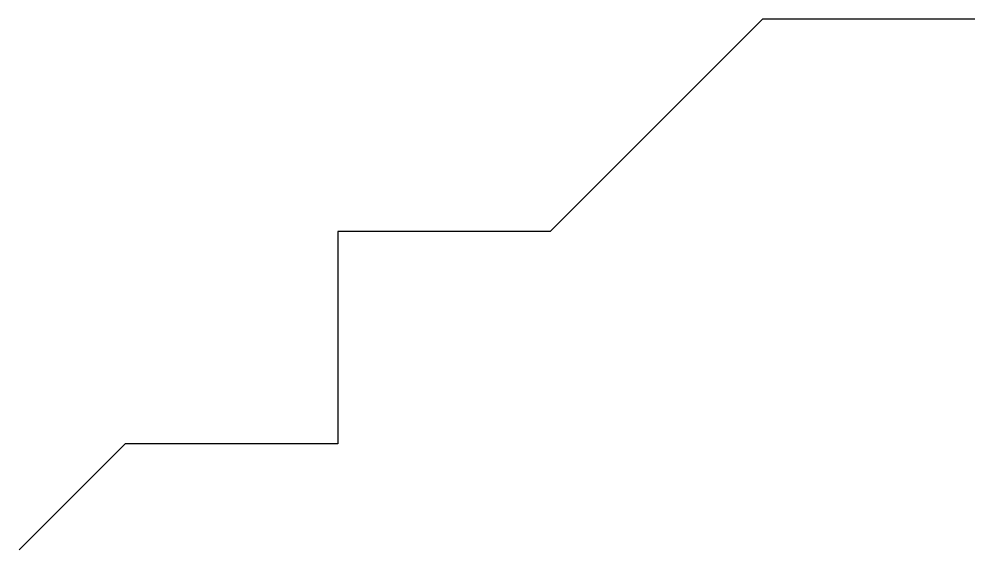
# Model space of a CAD drawing. Header units: millimetres. Extents: x -45 to 0, y -35 to -10.
import ezdxf

# ---------------------------------------------------------------- set-up
doc = ezdxf.new("R2010")
doc.units = ezdxf.units.MM
doc.header["$MEASUREMENT"] = 0
doc.layers.get('0').update_dxf_attribs({"lineweight": 25, "true_color": 0xffffff})

msp = doc.modelspace()

# ---------------------------------------------------------------- linework, layer by layer
for p, q in [((-10, -10), (-20, -20)), ((0, -10), (-10, -10)), ((-20, -20), (-30, -20)), ((-30, -20), (-30, -30)), ((-40, -30), (-45, -35)), ((-30, -30), (-40, -30))]:
    msp.add_line(p, q)

doc.saveas('drawing.dxf')
